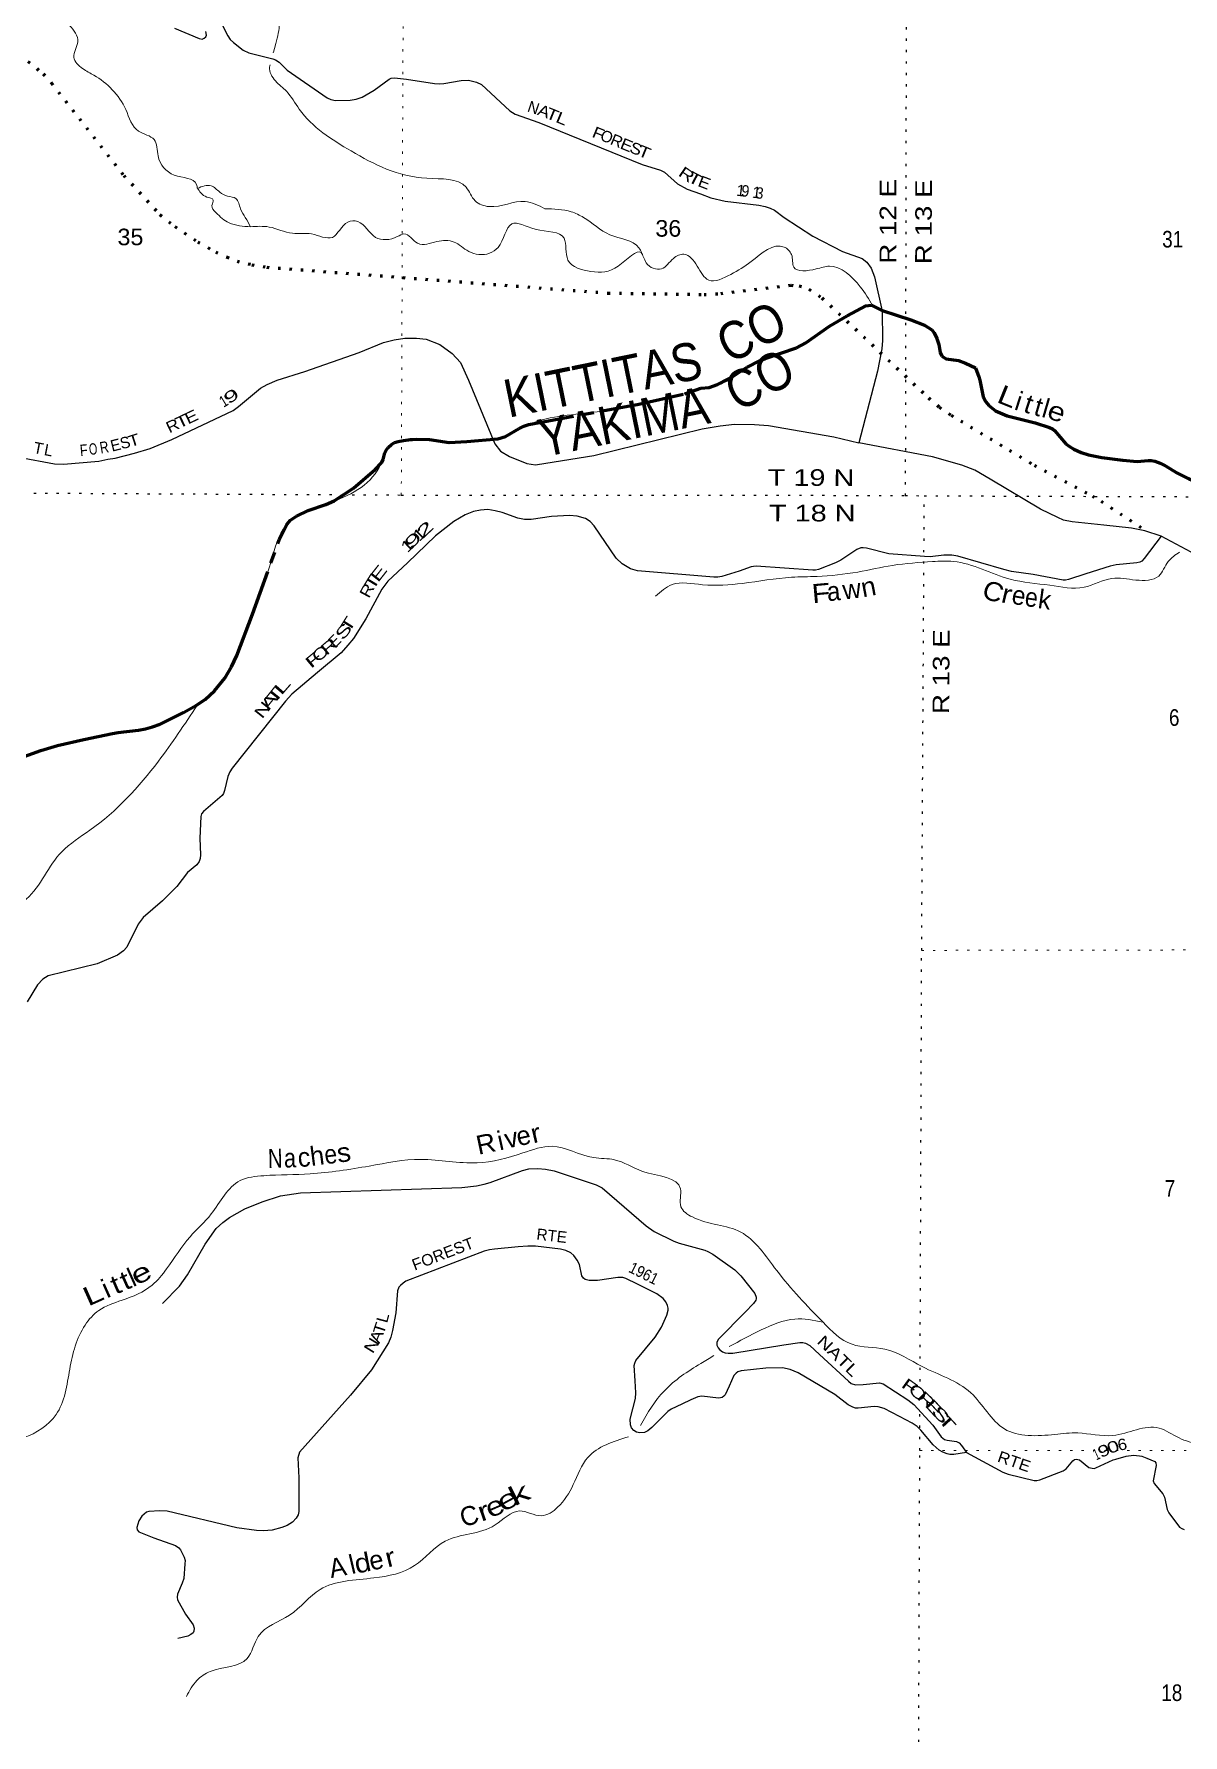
# Model space of a CAD drawing. Header units: feet. Extents: x -252966 to 4, y -183309 to 1368.
# Drawn here: x -79123 to -67001, y -165638 to -147693 of the extents above; entities that cross this region are included whole.
import ezdxf
from ezdxf.enums import TextEntityAlignment as Align

# ---------------------------------------------------------------- set-up
doc = ezdxf.new("R2010")
doc.units = ezdxf.units.FT
doc.header["$LTSCALE"] = 80
for name, pattern in [('DOTTED', [1.5, 0.3, -1.2]), ('LONG_DASH_SHORT_DASH', [9.9, 6, -1.2, 1.5, -1.2]), ('MEDIUM_DASHED', [4.5, 3, -1.5])]:
    doc.linetypes.add(name, pattern=pattern)
for name, color, linetype, lineweight in [('11', 7, 'LONG_DASH_SHORT_DASH', 60), ('29', 7, 'Continuous', 25), ('30', 7, 'Continuous', 35), ('39', 7, 'Continuous', 13), ('41', 7, 'Continuous', 13), ('51', 7, 'MEDIUM_DASHED', 70), ('6', 7, 'DOTTED', 25), ('7', 7, 'DOTTED', 13)]:
    doc.layers.add(name, color=color, linetype=linetype, lineweight=lineweight)
doc.layers.add('12', color=7, linetype='Continuous')

msp = doc.modelspace()

# ---------------------------------------------------------------- linework, layer by layer
at = {"layer": '11', "lineweight": 70}
for points in [[(-70345.32, -150560.94), (-70285.24, -150555.06), (-70175.16, -150609.44), (-69873.33, -150708.51), (-69727.87, -150763.38), (-69649.72, -150813.96), (-69624.67, -150845.3), (-69598.1, -150905.58), (-69574.87, -150970.03), (-69563.82, -151054.51), (-69544.73, -151091.34), (-69499.2, -151118.54), (-69367.93, -151136.14), (-69296.61, -151164.09), (-69188.45, -151214.83), (-69154.53, -151310.57), (-69142.83, -151345.06), (-69109.7, -151519.36), (-69082.13, -151573.73), (-69049.84, -151612.96), (-68978.29, -151667.92), (-68854.6, -151721.16), (-68560.15, -151795.51), (-68408.7, -151844.97), (-68376.18, -151860.05), (-68355.45, -151874.78), (-68235.28, -152016.13), (-68199.04, -152046.02), (-68150.94, -152072.15), (-68073.95, -152107.54), (-67997.28, -152133.71), (-67858.21, -152160.27), (-67635.21, -152188.67), (-67482.92, -152201.52), (-67367.25, -152193.52), (-67336.14, -152193.84), (-67298.71, -152199.12), (-67242.03, -152219.81), (-67184.47, -152249.86), (-67065.13, -152322.02), (-66830.74, -152437.5)], [(-79266.54, -155328.33), (-79050.42, -155251.99), (-78874.68, -155200.81), (-78597.47, -155135.24), (-78293.29, -155071.62), (-78235.59, -155061.77), (-78021.64, -155037.32), (-77947.35, -155024.17), (-77871.46, -155003.33), (-77791.52, -154973.18), (-77544.7, -154850.55), (-77407.76, -154774.06), (-77318.44, -154712.64), (-77219.55, -154623.41), (-77109.05, -154488.36), (-77037.65, -154370.1), (-76983.02, -154250.47), (-76817.27, -153814.13), (-76536.64, -153029.18), (-76456.49, -152865.84), (-76415.58, -152820.49), (-76353.84, -152778.77), (-76231.56, -152719.31), (-76044.65, -152657.69), (-75955.94, -152616.39), (-75751.78, -152485.83), (-75521.87, -152286.84), (-75453.18, -152212.09), (-75439.02, -152180.71), (-75419.66, -152111.66), (-75406.8, -152082.26), (-75386.71, -152056.34), (-75350.7, -152023.49), (-75318.67, -152003.61), (-75279.1, -151990.34), (-75225.58, -151980), (-75170.85, -151972.79), (-75085.5, -151967.58), (-74948.95, -151972.05), (-74743.07, -152002.84), (-74554.77, -151991.69), (-74228.58, -151964.55), (-74149.33, -151938.33), (-74003.62, -151853.71), (-73953.51, -151828.51), (-73902.51, -151811.29), (-72743.15, -151598.95), (-72257.5, -151487.79), (-72087.67, -151430.54), (-71998.21, -151422.6), (-71912.99, -151391.86), (-71797.07, -151331.08), (-71599.58, -151209.25), (-71469.45, -151140.04), (-71408.18, -151115.03), (-71079.12, -151002.86), (-70980.5, -150950.42), (-70731.51, -150776.12), (-70544.54, -150664.94), (-70345.32, -150560.94)]]:
    msp.add_lwpolyline(points, dxfattribs=at)
at = {"layer": '29'}
for points in [[(-77639.01, -147631.98), (-77380.6, -147740.54), (-77347.86, -147748.08), (-77325.97, -147737.12), (-77310.64, -147723.98), (-77304.09, -147705.28), (-77308.45, -147667.03)], [(-77183.73, -147506.22), (-77077.79, -147711.62), (-77052.33, -147750.27), (-77019.49, -147780.94), (-76915.17, -147863.53), (-76857.5, -147890.46), (-76601.37, -147956.18), (-76575.74, -147967.19), (-76535.7, -147991.23), (-76452.71, -148074.62), (-76031.18, -148365.41), (-75992.8, -148385.53), (-75941.35, -148393.2), (-75787.04, -148389.97), (-75723.54, -148378.96), (-75661.15, -148358.15), (-75535.48, -148284.41), (-75375.95, -148167.89), (-75353.58, -148157.71), (-75319.65, -148156.62), (-75193.67, -148169.78), (-74897.68, -148214.9), (-74844.62, -148220.14), (-74797.54, -148216.86), (-74614.85, -148181.77), (-74538.14, -148180.71), (-74454.78, -148199.45), (-74402.42, -148224.52), (-74103.51, -148503.54), (-74047.78, -148539.96), (-73796.32, -148624.89), (-72707.38, -149070.81), (-72511.71, -149130.92), (-72471.62, -149148.91), (-72332.99, -149274.98), (-72230.82, -149328.54), (-72091.73, -149379.63), (-71981.26, -149420.54), (-71830.13, -149456.45), (-71476.02, -149500.17), (-71407.72, -149512.54), (-71354.48, -149529.37), (-71311.39, -149551.97), (-71206.96, -149627.14), (-70904.63, -149826.56), (-70593.88, -149988.02), (-70385.4, -150062.36), (-70336.66, -150098.84), (-70289.08, -150163.13), (-70254.21, -150253.92), (-70174.03, -150617.29), (-70170.87, -150925.44), (-70176.35, -151013.86), (-70222.99, -151249.73), (-70421.56, -152006.8)], [(-79281.76, -152155.47), (-78908.07, -152227.27), (-78809.82, -152232.46), (-78437.41, -152198.8), (-78342.47, -152179.21), (-78265.56, -152167.03), (-78064.16, -152116.65), (-77897.79, -152064.07), (-77667.1, -151971.88), (-77019.94, -151663.2), (-76964.15, -151622.62), (-76733.16, -151428.8), (-76661.13, -151391.41), (-76555.84, -151343.37), (-76264.98, -151253.3), (-75691.86, -151052.92), (-75436.29, -150947.41), (-75323.35, -150920.59), (-75209.52, -150903.06), (-75086.93, -150903.06), (-74985.18, -150914.02), (-74841.74, -150968.78), (-74710.37, -151065.08), (-74622.83, -151157.17), (-74537.14, -151345.29), (-74261.97, -152015.13), (-74200.33, -152092.55), (-74107.17, -152148.93), (-73924.5, -152223.98), (-73832.55, -152237.12), (-73721.32, -152221.02), (-73217.41, -152138.55), (-72074.68, -151858.15), (-71882.03, -151827.49), (-71733.17, -151809.96), (-71521.24, -151811.15), (-71374.15, -151823.1), (-70685.29, -151941.98), (-70421.56, -152006.8)], [(-67230.99, -152989.24), (-67401.65, -152934.18), (-67542.6, -152905.89), (-67834.74, -152874.83), (-68168.91, -152839.32), (-68259.78, -152820.27), (-68321.07, -152793.98), (-68504, -152705.66), (-69033.42, -152387.71), (-69196.72, -152294.54), (-69334.33, -152242.39), (-69641.86, -152153.08), (-70421.56, -152006.8)], [(-67230.99, -152989.24), (-67409.88, -153227.74), (-67435.89, -153253.55), (-67454.5, -153265.6), (-67488.5, -153273), (-67706.25, -153291.88), (-67767.32, -153306.17), (-68026.64, -153387.61), (-68207.57, -153447.42), (-68240.4, -153453.99), (-68265.74, -153453.23), (-68581.64, -153395.89), (-68808.49, -153363.08), (-68889.57, -153342.62), (-69375.48, -153200.97), (-69440.82, -153190.7), (-69524.34, -153190.02), (-69668.82, -153207.55), (-69727.46, -153205.76), (-70105.78, -153177.81), (-70339.8, -153118.83), (-70374.83, -153112.26), (-70399.57, -153114.68), (-70440.5, -153129.78), (-70611.34, -153244.69), (-70667.08, -153271.08), (-70846.59, -153341.18), (-70879.43, -153347.75), (-70906.97, -153349.79), (-71502.24, -153307.23), (-71530.7, -153309.42), (-71555.63, -153313.03), (-71684.35, -153359.77), (-71865.64, -153414.57), (-71907.23, -153423.33), (-71949.48, -153423.12), (-72754.43, -153355.42), (-72827.98, -153335.92), (-72916.43, -153280.94), (-72979.01, -153224.19), (-73211.96, -152880.07), (-73255.23, -152834.75), (-73303.9, -152805.59), (-73392.85, -152779.25), (-73471.38, -152773.82), (-73663.33, -152782.46), (-73878.56, -152815.44), (-73947.51, -152814.35), (-74018.12, -152800.82), (-74185.04, -152740.96), (-74255.65, -152722.25), (-74336.09, -152710.29), (-74410.52, -152714.68), (-74484.95, -152730.01), (-74574.64, -152765.02), (-74692.92, -152837.35), (-74885.58, -152988.14), (-75183.15, -153271.48), (-75390.17, -153467.14), (-75454.62, -153549.09), (-75622.3, -153861.82), (-75753.56, -154071.74), (-75810.48, -154141.84), (-75882.64, -154221.67), (-76133.29, -154427.39), (-76403.74, -154656.62), (-76469.16, -154732.37), (-77030.93, -155437.56), (-77056.23, -155477.41), (-77079.1, -155525.18), (-77114.12, -155674.14), (-77122.88, -155704.81), (-77137.08, -155726.95), (-77335.23, -155895.39), (-77354.93, -155921.68), (-77363.87, -155948.94), (-77372.34, -156175.18), (-77364.78, -156352.13), (-77369.16, -156391.56), (-77379.04, -156421.48), (-77404.18, -156459.47), (-77502.53, -156540.38), (-77616.32, -156687.43), (-77768.21, -156838.08), (-77971.17, -157013.68), (-78023.3, -157083.81), (-78144.12, -157324.92), (-78176.95, -157364.17), (-78242.63, -157412.36), (-78456.56, -157501.96), (-78972.79, -157628.81), (-79028.53, -157664.29), (-79085.45, -157725.62), (-79194.14, -157902.93)], [(-62583.07, -154491.41), (-63078.63, -154640.8), (-63248.36, -154659.16), (-63440.87, -154654.88), (-64355.52, -154532.18), (-64420.09, -154515.75), (-64470.84, -154496), (-64693.87, -154373.52), (-65737.48, -153627.62), (-65856.15, -153551.91), (-65982.46, -153496.89), (-66808.65, -153205.92), (-66913.49, -153159.8), (-67230.99, -152989.24)], [(-77766.42, -161086.43), (-77588.12, -160902), (-77503.87, -160782.57), (-77316.85, -160458.14), (-77201.77, -160296.26), (-77131.72, -160230.55), (-77061.67, -160177.97), (-76899.67, -160085.97), (-76717.02, -160013.67), (-76523.14, -159950.15), (-76311.33, -159919.73), (-74607.91, -159863.24), (-74454.38, -159842.82), (-74372.3, -159828.57), (-74310.85, -159810.24), (-73968.89, -159681.58), (-73901.62, -159666.48), (-73807.49, -159662.09), (-73726.49, -159668.67), (-73634.39, -159687.04), (-73573.25, -159705.91), (-73190.15, -159832.96), (-73127.49, -159864.54), (-72663.12, -160267.94), (-72578.28, -160324.75), (-72372.37, -160427.19), (-72314.49, -160448.52), (-72044.87, -160522.71), (-72014.58, -160536.14), (-71962.04, -160566.81), (-71728.63, -160732.29), (-71664.32, -160792.44), (-71518.74, -160979.73), (-71504.51, -161020.26), (-71503.55, -161035.07), (-71505.6, -161049.83), (-71530.78, -161085.98), (-71619.28, -161176.08), (-71900.85, -161461.6), (-71917.16, -161492.32), (-71919.35, -161525.18), (-71906.21, -161553.66), (-71890.03, -161571.87), (-71858.05, -161595.28), (-71829.59, -161606.23), (-71798.95, -161610.62), (-71748.2, -161609.4), (-71210.38, -161522.82), (-71043.69, -161496.71), (-71010.85, -161496.71), (-70981.78, -161503.16), (-70936.42, -161527.37), (-70836.87, -161624.84), (-70529.43, -161906.43), (-70501.86, -161929.35), (-70455.89, -161942.49), (-70373.54, -161940.09), (-70201.05, -161921.85), (-70164.73, -161933.73), (-69902.54, -162103.2), (-69839.65, -162151.69), (-69639.01, -162370.32), (-69552.87, -162493.42), (-69517.84, -162519.71), (-69487.19, -162528.47), (-69388.45, -162541.17), (-69362.41, -162554.75), (-69336.14, -162583.23), (-69285.56, -162658.41)], [(-72755.23, -160881.49), (-72877.1, -160820.92), (-72911.44, -160812.19), (-72964.67, -160812.15), (-73178.2, -160841.48), (-73265.67, -160843.91), (-73309.46, -160832.96), (-73326.19, -160817.91), (-73342.29, -160793.53), (-73366.7, -160675.28), (-73392.65, -160627.05), (-73427.67, -160581.04), (-73459.42, -160551.47), (-73513.32, -160525.54), (-73566.69, -160512.04), (-73831.57, -160481.37), (-73911.49, -160481.36), (-74014.37, -160486.85), (-74263.93, -160510.94), (-74316.47, -160519.7), (-74374.83, -160534.65), (-75199.63, -160850.6), (-75229.35, -160870.19), (-75256.71, -160895.38), (-75273.14, -160914), (-75288.88, -160951.83), (-75305.43, -161184), (-75341, -161371.83), (-75358.51, -161441.93), (-75382.99, -161499.67), (-75560.4, -161786.27), (-75782.92, -162052.28)], [(-69285.56, -162658.41), (-69418.24, -162678.53), (-69462.02, -162678.53), (-69490.05, -162672.31), (-69534.26, -162654.43), (-69571.48, -162632.52), (-69635.25, -162576.67), (-69767.77, -162421.07), (-69806.81, -162383.89), (-69859.35, -162348.84), (-69992.57, -162276.53), (-70154.88, -162193.31), (-70218.37, -162175.79), (-70259.89, -162173.62), (-70426.34, -162191.12), (-70454.8, -162188.93), (-70482.32, -162179.33), (-70531.42, -162156.07), (-70673.17, -162045.15), (-71061.33, -161816.8), (-71146.57, -161781.48), (-71227.57, -161766.15), (-71401.37, -161769.22), (-71663.21, -161794.63), (-71696.04, -161805.58), (-71716.44, -161820.04), (-71739.83, -161845.01), (-71790.06, -161957.48), (-71831.77, -162048.73), (-71843.82, -162065.16), (-71862.42, -162077.21), (-71881.03, -162082.69), (-71901.62, -162084.52), (-72075.67, -162062.69), (-72117.46, -162069.54), (-72192.29, -162101.54), (-72288.96, -162148.61), (-72402.05, -162200.98), (-72436.03, -162225.21), (-72604.17, -162395.72), (-72645.04, -162428.8), (-72682.26, -162446.32), (-72732.61, -162450.7), (-72764.93, -162442.13), (-72796.09, -162426.61), (-72817.99, -162395.94), (-72828.93, -162367.46), (-72831.58, -162307.24), (-72775.12, -162089.5), (-72772.01, -162027.92), (-72781.1, -161903.16), (-72789.32, -161738.83), (-72785.15, -161716.86), (-72772.01, -161686.19), (-72569.72, -161440.66), (-72501.66, -161336.79), (-72444.98, -161207.6), (-72431.61, -161154.98), (-72431.61, -161135.26), (-72437.88, -161107.52), (-72455.69, -161067.35), (-72486.34, -161034.49), (-72552.7, -160982.15), (-72755.23, -160881.49)], [(-75782.92, -162052.28), (-76321.73, -162653.33), (-76337.79, -162715.62), (-76330.07, -162926.01), (-76327.9, -163278.56), (-76335.98, -163313.79), (-76356.76, -163349.93), (-76396.16, -163393.74), (-76453.08, -163428.79), (-76508.05, -163448.95), (-76610.7, -163476.98), (-76701.56, -163484.65), (-76776.85, -163482.22), (-76982.86, -163452.05), (-77718.41, -163275.45), (-77796.26, -163273.38), (-77911.05, -163279.83), (-77937.32, -163288.59), (-77985.48, -163328.02), (-78015.75, -163377.26), (-78038.02, -163450.7), (-78034.74, -163473.69), (-78015.01, -163493.44), (-77857.47, -163559.17), (-77629.95, -163637.64), (-77594.72, -163662.08), (-77578.3, -163682.9), (-77537.14, -163760.78), (-77529.05, -163797.9), (-77530.14, -163831.86), (-77542.18, -163986.29), (-77558.17, -164036.97), (-77608.95, -164151.68), (-77612.24, -164183.44), (-77608.17, -164212.72), (-77523.65, -164361.81), (-77444.77, -164475.88), (-77433.13, -164510.97), (-77436.01, -164541.6), (-77444.77, -164559.13), (-77466.66, -164578.84), (-77500.16, -164596.41), (-77604.59, -164619.36)], [(-69285.56, -162658.41), (-68901.19, -162866.69), (-68843.58, -162887.72), (-68569.58, -162952.24), (-68542.57, -162952.35), (-68509.73, -162945.78), (-68263.98, -162851.25), (-68231.71, -162829.68), (-68163.85, -162746.43), (-68144.15, -162731.1), (-68126.41, -162728.49), (-68093.8, -162735.48), (-67993.1, -162816.53), (-67959.18, -162824.36), (-67938.37, -162825.29), (-67918.67, -162820.91), (-67735.86, -162736.54), (-67710.7, -162726.72), (-67600.11, -162694.92), (-67521.3, -162686.16), (-67460, -162692.73), (-67433.73, -162697.11), (-67383.42, -162716.86), (-67299.3, -162751.07), (-67287.09, -162767.24), (-67282.72, -162793.53), (-67315.55, -162957.82), (-67305.84, -162983.35), (-67212.66, -163093.64), (-67197.24, -163128.69), (-67168.88, -163257.93), (-67150.95, -163293.41), (-67037.53, -163446.32), (-67014.55, -163461.07), (-66988.27, -163469.32)]]:
    msp.add_lwpolyline(points, dxfattribs=at)
at = {"layer": '39'}
for points in [[(-73282.27, -137384.04), (-73247.22, -137844.33), (-73283.72, -138272.79), (-73296.1, -138701.28), (-73208, -139111.73), (-73015.72, -139932.66), (-73098.35, -140250.45), (-73363.97, -140743.12), (-73766.22, -141207.53), (-74124.28, -141700.13), (-74210.91, -141997.8), (-74313.57, -142221.03), (-74381.99, -142357.77), (-74462.56, -142607.17), (-74754.13, -142866.46), (-75093.86, -143037.21), (-75292.92, -143193.97), (-75301.25, -143584.24), (-75399.93, -143863.8), (-75582.87, -143964.25), (-75727.65, -144092.89), (-76035.16, -144175.14), (-76312.48, -144187.01), (-76553.65, -144237.12), (-76907.59, -144592.93), (-77108.9, -145073.58), (-77149.5, -145608.67), (-77095.45, -145886.33), (-76866.64, -146228.49), (-76750.52, -146799.9), (-76680.45, -147135.91), (-76536.12, -147604.74), (-76578.48, -147817.96), (-76598.37, -147892.41)], [(-93816.09, -140077.11), (-93429.78, -139788.81), (-92889.15, -139686.61), (-92083.07, -139304.98), (-91586.48, -138985.49), (-91290.97, -138826.78), (-90927.08, -138589.67), (-90571.11, -138209.72), (-90028.34, -137932.5), (-89214.39, -137778.2), (-88456.86, -137831.07), (-87729.55, -137984.49), (-87090.61, -138073.48), (-86767.11, -138097.86), (-86395.42, -138180.62), (-86168.64, -138558.99), (-85819.19, -138826.8), (-85588.34, -139138.79), (-85580.65, -139595.45), (-85293.52, -139891.39), (-85110.87, -140161.09), (-84857.75, -140263.88), (-84677.01, -140398.8), (-84695.19, -140527.53), (-84502.41, -140700.68), (-84422.13, -140823.46), (-84279.54, -140936.22), (-84209.36, -141133.42), (-84143.27, -141427.18), (-83884.11, -141499.79), (-83536.45, -141477.92), (-83462.18, -141578.56), (-83454.33, -141821.98), (-83261.63, -142101.75), (-83036.75, -142343.33), (-82576.8, -142625.31), (-82363.92, -142788.41), (-82124.9, -142929.41), (-81938.31, -143305.74), (-81749.71, -143688.1), (-81454.6, -144056.47), (-81322.1, -144221.52), (-81163.66, -144626), (-81153.87, -144959.95), (-80814.43, -145167.41), (-80754.23, -145282.12), (-80758.32, -145376.67), (-80505.44, -145781.21), (-80314.7, -145988.56), (-80123.97, -146212), (-79772.37, -146282.67), (-79446.97, -146459.94), (-79459.14, -146608.8), (-79441.13, -146711.41), (-79409.08, -146846.22), (-79352.95, -147015.24), (-79216.4, -147142.08), (-79011.59, -147351.45), (-78748.54, -147603.11), (-78660.26, -147774.17), (-78702.58, -147939.1), (-78610.24, -148057.86), (-78489.72, -148128.36), (-78154.42, -148490.71), (-78019.96, -148718.14), (-77855.25, -148806.77), (-77813.18, -148979.81), (-77642.53, -149181.11), (-77407.5, -149281.87), (-77399.49, -149322.11)], [(-76632.35, -148016.77), (-76636.93, -148041.21), (-76574.75, -148188.11), (-76460.29, -148296.83), (-76323.79, -148486.03), (-75777.55, -148927), (-74978.01, -149215.27), (-74564.13, -149310.13), (-74467.78, -149453.03), (-74321.14, -149513.49), (-73941.31, -149459.45), (-73732.38, -149536.05)], [(-77399.49, -149322.11), (-77254.79, -149294.05), (-77162.41, -149360.51), (-77080.05, -149402.82), (-76991.65, -149429.03), (-76943.51, -149537.7), (-76893.34, -149630.28), (-76837.15, -149726.88)], [(-76837.15, -149726.88), (-77064.19, -149684.47), (-77204.77, -149575.73), (-77244.9, -149501.27), (-77230.79, -149444.95), (-77299.09, -149412.71), (-77400.78, -149315.63)], [(-73732.38, -149536.05), (-73455.1, -149568.45), (-73324.53, -149628.89), (-73047.36, -149810.15), (-72740.58, -149950.33), (-72711.91, -149999.09)], [(-76837.15, -149726.88), (-76642.24, -149729.04), (-76397.13, -149795.6), (-76194.18, -149801.79), (-75975.18, -149838.16), (-75812.29, -149677.35), (-75707.79, -149671.39), (-75519.03, -149838.5), (-75289.94, -149830.62), (-75219.59, -149802.51), (-75074.98, -149901.19), (-74872.01, -149883.24), (-74691.16, -149887.39), (-74536.51, -149986.08), (-74317.49, -150006.36), (-74227.02, -149944.06), (-74082.15, -149696.73), (-73835.03, -149751.23), (-73529.66, -149848.02), (-73489.65, -150077.38), (-73246.59, -150198.27), (-72959.2, -150142.15), (-72715.94, -149999.5), (-72663.78, -150106.16), (-72503.07, -150170.65), (-72376.39, -150060.1), (-72265.84, -150015.93), (-72125.27, -150140.76), (-72004.81, -150289.71), (-71771.67, -150229.53), (-71556.55, -150092.89), (-71208.8, -149940.26), (-71130.49, -150020.79), (-71106.48, -150151.57), (-70871.38, -150171.86), (-70730.7, -150141.79), (-70405.33, -150359.29), (-70274.96, -150558.45)], [(-93869.92, -153222.14), (-93470.49, -153509.43), (-93205.01, -153702.71), (-93042.96, -153778.49), (-92839.08, -153894.84), (-92604.89, -153991.33), (-92164.18, -154361.05), (-91820.74, -154824.47), (-91677.92, -155030.79), (-91445.25, -155298.21), (-91459.83, -155583.64), (-91580.96, -155878.23), (-91536.05, -156250.64), (-91407.49, -156478.97), (-91229.93, -156619.22), (-90974.46, -156808.4), (-90753.07, -156989.25), (-90431.03, -157146.82), (-89862.58, -157155.64), (-89588.65, -157075.51), (-89161.2, -156900.14), (-88924.25, -156684.96), (-88837.71, -156440.35), (-88606.23, -156162.78), (-88199.8, -155639.34), (-87973.62, -155279.28), (-87657.74, -154998.4), (-87407.78, -154901.98), (-87318.29, -154778.05), (-87256.99, -154661.93), (-87085.51, -154580.93), (-86495.46, -154419.01), (-86292.07, -154364.42), (-85964.01, -154296.81), (-85623.34, -154164.95), (-85236.65, -154055.6), (-85028.95, -154194.1), (-84741.92, -154449.91), (-84329.52, -154612.26), (-84184.78, -154828.66), (-84101.34, -155161.18), (-83987.41, -155226.49), (-83694.95, -155321.47), (-83106.55, -155573.79), (-82796.31, -155475.86), (-82650.98, -155398.66), (-82412.41, -155454.97), (-81894.89, -155543.81), (-81645.94, -155334.76), (-81405.52, -155181.95), (-81080.19, -155194.75), (-80658.61, -155228.48), (-80290.33, -155382.41), (-79475.13, -155431.53), (-79233.02, -155314.93), (-78906.64, -155209.09), (-78292.69, -155071.5), (-77938.68, -155022.21), (-77567.62, -154862.46), (-77254.42, -154657.97), (-76983.64, -154252.03), (-76804.67, -153778.96), (-76617.12, -153243.61), (-76463.2, -152876.9), (-76295.31, -152747.61), (-75976.84, -152627.63), (-75465.03, -152227.75), (-75393.26, -152063.46), (-75286.16, -151991.97), (-74940.45, -151972.77), (-74735.8, -152002.65), (-74587.06, -151993.85), (-74243.29, -151966.59), (-73890.33, -151808.7), (-73180.01, -151677.95), (-72795.69, -151608.81), (-72282.4, -151494.5), (-72098.3, -151433.12), (-71974.34, -151416.66), (-71463.6, -151137.43), (-71010.09, -150968.32), (-70765.5, -150797.44), (-70444.41, -150609.11), (-70291.24, -150554.1), (-70218.48, -150589.62)], [(-70140.66, -150621.08), (-69916.81, -150694.01), (-69660.64, -150804.76), (-69577.66, -150962.32), (-69542.66, -151093.33), (-69332.2, -151147.39), (-69188.16, -151214.97)], [(-69188.16, -151214.97), (-69147.01, -151331.96), (-69098.67, -151545.53), (-68843.11, -151724.65), (-68604.57, -151782.98), (-68398.23, -151849.07), (-68189.09, -152051.94), (-67950.84, -152144.44), (-67513.39, -152200.43), (-67280.39, -152204.41), (-67032.47, -152339.22), (-66196.25, -152736.42), (-65741.57, -152889.07), (-65438.12, -152877.56), (-64985.87, -152851.22), (-64872.33, -152960.77), (-64709.16, -153137.1), (-64385.98, -153165.98), (-64019.33, -153050.43), (-63844.83, -153082.07), (-63783.54, -153193.19), (-63860.44, -153256.89), (-64007.95, -153354.18), (-64052.98, -153448.32), (-63933.58, -153576.02), (-63905.14, -153767.3), (-63888.86, -153970.54), (-63791.44, -154085.99), (-63635.06, -154121.5), (-63561.18, -154172.4), (-63502.29, -154327.74), (-63402.43, -154394.95), (-63338.7, -154457.83), (-63408.13, -154583.93), (-63463.91, -154758.41), (-63408.24, -154823.24), (-63214.79, -154756.5), (-63104.2, -154745.37), (-62910.34, -154859.62), (-62877.51, -155008.71), (-62863.24, -155211.94), (-62773.46, -155283.08), (-62677.56, -155342.21), (-62586.92, -155370.38)], [(-67035.98, -153159.17), (-67156.23, -153258.56), (-67256.82, -153411.38), (-67497.98, -153453.45), (-67751.16, -153437.17), (-68044.62, -153529.49), (-68404.3, -153509.11), (-68824.22, -153444.42), (-69420.89, -153256.89), (-69643.95, -153258.74), (-70063.95, -153298.66), (-70431.74, -153368.8), (-70861.8, -153414.75), (-71131.08, -153424.61), (-71647.56, -153488.6), (-72069.56, -153502.37), (-72391.07, -153502.13), (-72565.99, -153624.72)], [(-77402.17, -154775.65), (-77810.01, -155365), (-78531.97, -156092.71), (-78829.54, -156319.81), (-79203.68, -156820.45), (-79392.66, -156934.98), (-79951.34, -156994.92), (-80377.49, -157185.71), (-80598.77, -157497.37), (-80675.42, -157873.5), (-80719.88, -158203.39), (-80826.57, -158454.77), (-80967.68, -159040.08), (-81102.97, -159903), (-81229.78, -160184.55), (-81549.55, -160528.32), (-82120.55, -160932.25), (-82966.58, -160998.01), (-83280.02, -160951.51), (-83424.71, -160953.41), (-83665.96, -161110.15), (-84246.86, -161326.98), (-84522.26, -161455.53), (-84856, -161682.61), (-85370.46, -161732.52), (-85993.29, -161587.22), (-86300.64, -161458.24), (-86630.18, -161439.89), (-87031.88, -161186.12), (-87174.36, -160938.57), (-87332.8, -160536.11), (-87386.95, -160401.28), (-87356.63, -160155.88), (-87436.86, -159966.72)], [(-93948.39, -171733.63), (-93870.02, -171633.93), (-93900, -171420.66), (-93819.45, -171189.38), (-93730.93, -171056.67), (-93722.71, -170825.33), (-93461.1, -170320.58), (-93360.11, -169642.71), (-93307.32, -168928.59), (-93216.63, -168588.68), (-93011.44, -168291.09), (-92786.22, -168078.02), (-92526.91, -167959.52), (-92317.78, -167774.6), (-92082.56, -167631.94), (-91897.44, -167300.14), (-91760.56, -166990.44), (-91527.26, -166721.04), (-91346.25, -166517.99), (-91120.98, -166246.58), (-90508.01, -166138.4), (-90070.03, -166251.38), (-89901.35, -166402.38), (-89780.8, -166420.58), (-89587.86, -166380.49), (-89521.59, -166436.86), (-89481.46, -166509.31), (-89188.11, -166557.81), (-88850.6, -166656.64), (-88691.95, -166787.51), (-88525.15, -166773.56), (-88205.55, -166651.08), (-87954.28, -166530.56), (-87789.49, -166516.6), (-87680.97, -166498.57), (-87602.51, -166387.99), (-87361.26, -166229.24), (-87204.33, -165979.9), (-87033.47, -165913.64), (-86860.58, -165813.19), (-86763.9, -165513.51), (-86572.89, -165372.83), (-86172.85, -165169.95), (-85979.86, -165055.42), (-85656.25, -164943), (-85440.91, -164520.7), (-85328.15, -164210.98), (-85241.7, -164158.74), (-85094.97, -164108.56), (-84777.35, -163945.84), (-84391.37, -163734.9), (-83957.13, -163481.74), (-83671.74, -163421.6), (-83265.8, -163381.67), (-82914.11, -163335.66), (-82692.91, -163128.62), (-82439.67, -163060.41), (-81896.87, -162746.98), (-81438.61, -162618.57), (-81054.79, -162596.72), (-80954.26, -162518.34), (-80783.41, -162464.15), (-80484.04, -162512.65), (-79756.66, -162575.56), (-79232.13, -162503.52), (-78890.34, -162258.35), (-78745.29, -161777.65), (-78584.18, -161313.07), (-78437.37, -161158.27), (-78194.14, -161051.83), (-77874.51, -160891.13), (-77723.67, -160720.25), (-77476.25, -160382.46), (-77253.02, -160141.22), (-76949.32, -159789.4), (-76698.09, -159737.28), (-76209.78, -159717.52), (-75586.78, -159635.5), (-75040.15, -159565.5), (-74447.39, -159602.14), (-73965.04, -159497.89), (-73657.54, -159427.71), (-73221.57, -159546.72), (-72998.54, -159569.02), (-72701.23, -159691.95), (-72301.49, -159877.32), (-72297.61, -160064.42), (-72177.13, -160173.14), (-71666.84, -160332.44), (-71287.36, -160737.08), (-70801.49, -161280.6)], [(-70800.13, -161281.64), (-71096.86, -161250.2), (-71450.61, -161364.61), (-71789.08, -161540.97)], [(-70801.49, -161280.6), (-70492.21, -161516.2), (-70146.62, -161566.75), (-69750.9, -161752.12), (-69238.69, -162028.1), (-68885.32, -162408.58), (-68352.85, -162467.31), (-68111.7, -162451.39), (-67739.97, -162477.82), (-67253.62, -162399.72), (-67042.71, -162504.49), (-66827.74, -162565), (-66379.61, -162533.14), (-66112.33, -162505.18), (-65808.89, -162501.38), (-65626.12, -162618.19), (-65441.22, -162580.11), (-65326.72, -162636.52), (-65139.87, -162668.85), (-64989.07, -162552.28), (-64792.14, -162554.43), (-64673.55, -162506.24), (-64432.37, -162450.09), (-64299.66, -162339.55), (-64114.73, -162265.25), (-63684.65, -162189.12), (-63467.66, -162237.56), (-63228.56, -162265.9), (-62925.23, -162394.88), (-62696.19, -162445.34), (-62631.82, -162521.42)], [(-71948.93, -161633.31), (-72087.88, -161718.2), (-72471.91, -162005.59), (-72724.6, -162371.15)], [(-72849.46, -162491.05), (-73278.24, -162709.1), (-73433.19, -162996.66), (-73598.15, -163235.93), (-73769.02, -163324.32), (-74000.07, -163273.85), (-74257.39, -163422.53), (-74784, -163593.14), (-75107.72, -163850.4), (-75535.84, -163980.84), (-76104.61, -164103.14), (-76426.33, -164372.47), (-76756.06, -164597.54), (-76872.78, -164830.81), (-77262.72, -164967.32), (-77403.46, -165061.76), (-77514.11, -165230.67)]]:
    msp.add_spline(points, degree=3, dxfattribs=at)
at = {"layer": '51', "linetype": 'DOTTED'}
msp.add_lwpolyline([(-79468.09, -147758.99), (-79024.73, -148112.62), (-78938.9, -148210.37), (-78175.4, -149184.82), (-77794.26, -149598.76), (-77636.16, -149722.59), (-77393.28, -149888.36), (-77204.96, -149993.37), (-77085.7, -150048.45), (-76980.44, -150089.72), (-76824.23, -150126.47), (-76666.48, -150153.04), (-73067.04, -150426.16), (-72053.6, -150440.84), (-71878.15, -150431.03), (-71136.06, -150342.87), (-71049.01, -150349.05), (-70948.1, -150385.76), (-70809.87, -150476.31), (-69684.98, -151531.75), (-69571.96, -151629.51), (-69447.19, -151715.54), (-68566.91, -152244.42), (-67956.65, -152567.54), (-67865.54, -152621.99), (-67378.02, -152941.81)], dxfattribs=at)
at = {"layer": '6'}
for points in [[(-69901.27, -137398.22), (-69902.58, -141954.72), (-69920.7, -147261.61), (-69930.77, -152560.46)], [(-93866.19, -152383.64), (-90258.45, -152450.88), (-84935.41, -152499.07), (-80564.84, -152528.45), (-75247.81, -152556.53), (-69930.77, -152560.46), (-69729.82, -152564.63), (-66466.41, -152575.78)], [(-69774.36, -161907.23), (-69757.59, -157360.54), (-69729.82, -152564.63)], [(-69849.21, -183201.48), (-69835.99, -178469.4), (-69813.87, -173180.62), (-69795.75, -167871.72), (-69777.69, -162637.25), (-69775.62, -162182.58)]]:
    msp.add_lwpolyline(points, dxfattribs=at)
at = {"layer": '7'}
msp.add_line((-69777.69, -162637.25), (-69005.34, -162636.94), dxfattribs=at)
for points in [[(-75247.81, -152556.53), (-75227.67, -147219.46), (-75229.66, -141928.65), (-75203.33, -137381.29)], [(-69757.59, -157360.54), (-64478.72, -157352.37), (-62590.89, -157334.63)], [(-68789.74, -162636.85), (-64488.78, -162635.13), (-62605.44, -162627.01)]]:
    msp.add_lwpolyline(points, dxfattribs=at)

# ---------------------------------------------------------------- texts
at = {"layer": '12', "width": 0.9}
for s, rotation, p in [('CO', 27.267, (-71784.03, -151177.87)), ('KITTITAS', 11.56, (-74116.41, -151742.2)), ('CO', 28.175, (-71691.72, -151685.64)), ('YAKIMA', 11.53, (-73753.62, -152159.25))]:
    msp.add_text(s, height=400, rotation=rotation, dxfattribs=at).set_placement(p)
at = {"layer": '30'}
for s, rotation, p in [('N', 341.338, (-73871.6, -148526.07)), ('O', 337.731, (-73101.71, -148831.21)), ('1', 352.962, (-71673.38, -149403.41)), ('1', 352.962, (-71507.1, -149423.97)), ('E', 14.044, (-78247.53, -152087.08)), ('S', 14.044, (-78147.56, -152061.53)), ('L', 349.124, (-78979.53, -152142.25)), ('E', 44.889, (-75908.68, -154138.54)), ('RTE', 353.395, (-73666.77, -160429.99))]:
    msp.add_text(s, height=120, rotation=rotation, dxfattribs=at).set_placement(p, align=Align.CENTER)
for s, rotation, width, p in [('A', 339.338, 1.15, (-73763.4, -148564.39)), ('T', 337.731, 1.3, (-73676.21, -148598.43)), ('L', 337.731, 1.3, (-73574.69, -148640.01)), ('F', 337.731, 1.2, (-73190.27, -148797.43)), ('R', 337.731, 1.05, (-72996.16, -148875.43)), ('E', 337.731, 1.15, (-72891.91, -148919.81)), ('S', 337.731, 1.15, (-72794.07, -148958.48)), ('T', 337.731, 1.3, (-72705.19, -148994.48)), ('R', 325.717, 1.35, (-72270.07, -149224.73)), ('T', 332.335, 1.45, (-72177.15, -149274.2)), ('E', 338.831, 1.15, (-72071.09, -149316.33)), ('9', 352.962, 0.95, (-71625.02, -149407.76)), ('3', 352.962, 0.9, (-71473.82, -149430.27)), ('9', 36.031, 1.75, (-77007.1, -151561.13)), ('1', 31.5, 0.8, (-77091.9, -151618)), ('R', 25.5, 1.15, (-77634.38, -151878.72)), ('T', 25.5, 1.4, (-77534.69, -151831.17)), ('E', 25.5, 1.25, (-77436.87, -151784.5)), ('R', 9.659, 0.8, (-78372.03, -152111.17)), ('T', 17.539, 1.2, (-78050.46, -152035.8)), ('T', 349.124, 1.05, (-79087.26, -152121.55)), ('F', 5.165, 0.85, (-78592.34, -152142.52)), ('O', 5.165, 0.7, (-78493.68, -152130.22)), ('2', 43.597, 2, (-74957.01, -152962.01)), ('1', 43.597, 1.25, (-75143.1, -153133.9)), ('9', 43.597, 2.05, (-75085.8, -153076.93)), ('1', 43.597, 1.25, (-75017.04, -153015.21)), ('T', 58.801, 1.55, (-75504.8, -153506.89)), ('E', 51.817, 1.6, (-75440.44, -153418.47)), ('R', 61.801, 1.2, (-75557.18, -153592.24)), ('S', 50.924, 1.6, (-75811.28, -154032.61)), ('T', 57.983, 1.6, (-75759.59, -153952.4)), ('R', 40.377, 1.5, (-75971.16, -154199.38)), ('F', 39.377, 1.75, (-76135.82, -154338.91)), ('O', 39.377, 1.4, (-76064.38, -154274.26)), ('T', 51.458, 1.8, (-76534.98, -154702.64)), ('L', 49.185, 1.9, (-76459.42, -154613.99)), ('N', 51.458, 1.45, (-76664.12, -154859.99)), ('A', 51.458, 1.65, (-76595.26, -154773.97)), ('FOREST', 20.96, 1.05, (-74788.11, -160618)), ('1961', 333.572, 0.9, (-72715.3, -160820.81)), ('T', 72.277, 1.2, (-75416.92, -161366.44)), ('L', 75.277, 1.1, (-75385.35, -161251.16)), ('N', 58.242, 1.3, (-75510.04, -161558.98)), ('A', 66.975, 1.2, (-75455.04, -161456.1)), ('NATL', 315.605, 1.3, (-70680.23, -161681.75)), ('F', 324.123, 1.6, (-69919.62, -162006.51)), ('O', 317.123, 1.55, (-69838.96, -162069.72)), ('R', 316.367, 1.65, (-69748.33, -162149.22)), ('E', 312.543, 1.75, (-69669.65, -162228.29)), ('S', 312.543, 1.75, (-69600.19, -162299.23)), ('T', 312.543, 1.95, (-69536.41, -162377.87)), ('9', 24.774, 1.4, (-67810.68, -162692.29)), ('0', 21.321, 1.4, (-67716.55, -162653.86)), ('6', 10.548, 1.1, (-67630.58, -162631.43)), ('RTE', 340.75, 1.1, (-68800.97, -162809.17)), ('1', 24.774, 0.6, (-67890.04, -162730.61))]:
    msp.add_text(s, height=120, rotation=rotation, dxfattribs=dict(at, width=width)).set_placement(p, align=Align.CENTER)
at = {"layer": '41'}
for s, rotation, width, p in [('L', 337.933, 1.3, (-68887.89, -151608.7)), ('t', 341.49, 1.05, (-68657.81, -151688.27)), ('e', 340.715, 1.2, (-68364.09, -151769.37)), ('F', 5.072, 1.2, (-70810.96, -153689.45)), ('a', 5.113, 0.95, (-70678.73, -153670.48)), ('n', 10.78, 1.05, (-70301.54, -153621.94)), ('C', 340.841, 1.1, (-69035.34, -153668.72)), ('r', 346.403, 1.15, (-68880.53, -153696.96)), ('e', 350.328, 0.95, (-68747.98, -153713.62)), ('e', 352.157, 0.9, (-68611.64, -153734.55)), ('R', 11.901, 1.05, (-74334.7, -159496.63)), ('v', 12.491, 1.05, (-74066.81, -159437.21)), ('r', 13.186, 1.15, (-73807.87, -159385.34)), ('N', 1.378, 0.8, (-76575, -159654.29)), ('a', 1.593, 0.85, (-76419.59, -159650.17)), ('e', 7.489, 0.9, (-75980.47, -159609.1)), ('s', 7.511, 1.1, (-75842.28, -159590.91)), ('t', 24.191, 1.2, (-78119.53, -160931.96)), ('e', 26.624, 1.4, (-77950.35, -160853.22)), ('L', 24.086, 1.35, (-78459.19, -161078.25)), ('i', 24.086, 1.1, (-78325.13, -161020.16)), ('t', 23.18, 1.2, (-78221.79, -160976.65)), ('e', 28.31, 1.45, (-74081.07, -163239.78)), ('k', 26.104, 1.55, (-73961.69, -163182.86)), ('r', 18.913, 1.3, (-74349.43, -163369.5)), ('e', 23.376, 1.3, (-74223.74, -163315.8)), ('d', 11.227, 1.15, (-75636.93, -163919.35)), ('r', 13.931, 1.15, (-75342.26, -163858.67))]:
    msp.add_text(s, height=200, rotation=rotation, dxfattribs=dict(at, width=width)).set_placement(p, align=Align.CENTER)
for s, rotation, p in [('i', 342.029, (-68762.6, -151660.23)), ('t', 343.766, (-68550.31, -151720.05)), ('l', 343.766, (-68473.95, -151737.69)), ('w', 7.084, (-70483.51, -153648.19)), ('k', 352.157, (-68472.89, -153757.61)), ('i', 12.491, (-74181.3, -159465.13)), ('e', 12.491, (-73938.44, -159411.57)), ('c', 4.927, (-76266.21, -159642.09)), ('h', 7.489, (-76123.73, -159625.52)), ('l', 24.191, (-78051.57, -160901.68)), ('C', 15.467, (-74504.87, -163420.86)), ('A', 11.317, (-75901.34, -163966.08)), ('l', 13.317, (-75742.89, -163935.15)), ('e', 12.179, (-75492.07, -163888.99))]:
    msp.add_text(s, height=200, rotation=rotation, dxfattribs=at).set_placement(p, align=Align.CENTER)
at = {"layer": '6'}
for s, rotation, width, p in [('R 12 E', 89.891, 1.25, (-70025.76, -149669.49)), ('R 13 E', 89.891, 1.25, (-69650.6, -149674.72)), ('T 19 N', 359.958, 1.3, (-70925.07, -152459.74)), ('T 18 N', 359.958, 1.3, (-70911.59, -152834.74)), ('R 13 E', 89.668, 1.25, (-69465.56, -154420.82))]:
    msp.add_text(s, height=175, rotation=rotation, dxfattribs=dict(at, width=width)).set_placement(p, align=Align.CENTER)
at = {"layer": '7'}
for s, width, p in [('36', 1.05, (-72567.45, -149831.26)), ('35', 1.05, (-78242.13, -149921.47)), ('31', 0.85, (-67220.01, -149945.22)), ('6', 0.85, (-67148.67, -154991.62)), ('7', 0.85, (-67193.49, -159959.56)), ('18', 0.85, (-67229.07, -165279.18))]:
    msp.add_text(s, height=175, dxfattribs=dict(at, width=width)).set_placement(p)

doc.saveas('drawing.dxf')
